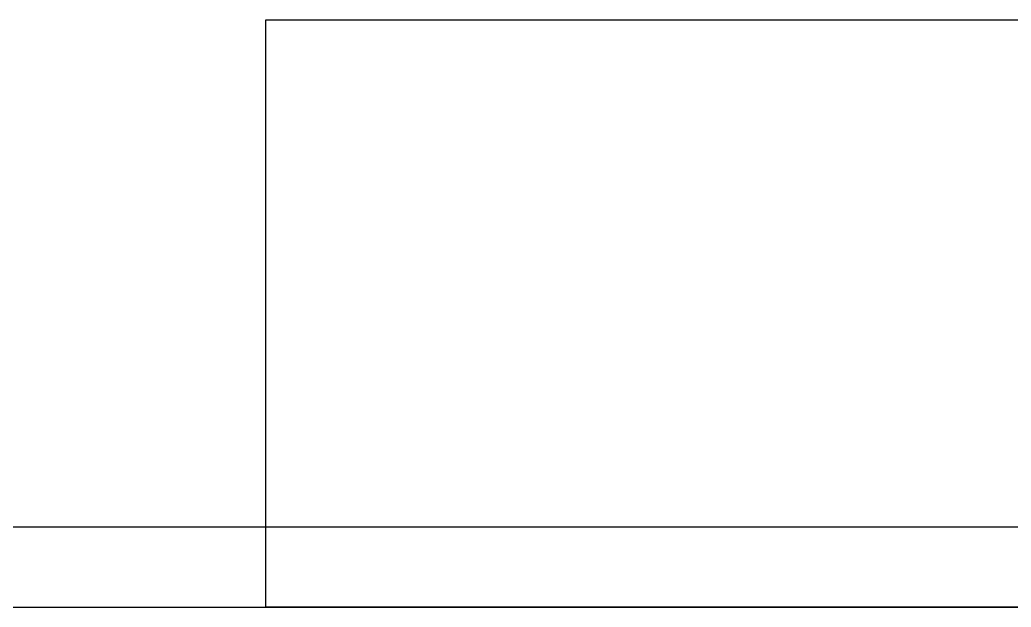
# Model space of a CAD drawing. Header units: millimetres. Extents: x 15382 to 37298, y 7351 to 31127.
# Drawn here: x 30830 to 32062, y 19558 to 20288 of the extents above; entities that cross this region are included whole.
import ezdxf

# ---------------------------------------------------------------- set-up
doc = ezdxf.new("R2010")
doc.units = ezdxf.units.MM
doc.layers.add('112', color=1, linetype='Continuous')
doc.layers.add('輕隔間', color=30, linetype='Continuous')

msp = doc.modelspace()

# ---------------------------------------------------------------- linework, layer by layer
at = {"layer": '112'}
for p, q in [((31135.986, 20287.603), (32355.986, 20287.603)), ((31135.986, 19557.603), (31135.986, 20287.603)), ((32355.986, 19557.603), (31135.986, 19557.603))]:
    msp.add_line(p, q, dxfattribs=at)
at = {"layer": '輕隔間'}
for p, q in [((27703.049, 19657.603), (35815.067, 19657.603)), ((27803.049, 19557.603), (35816.313, 19557.603))]:
    msp.add_line(p, q, dxfattribs=at)

doc.saveas('drawing.dxf')
